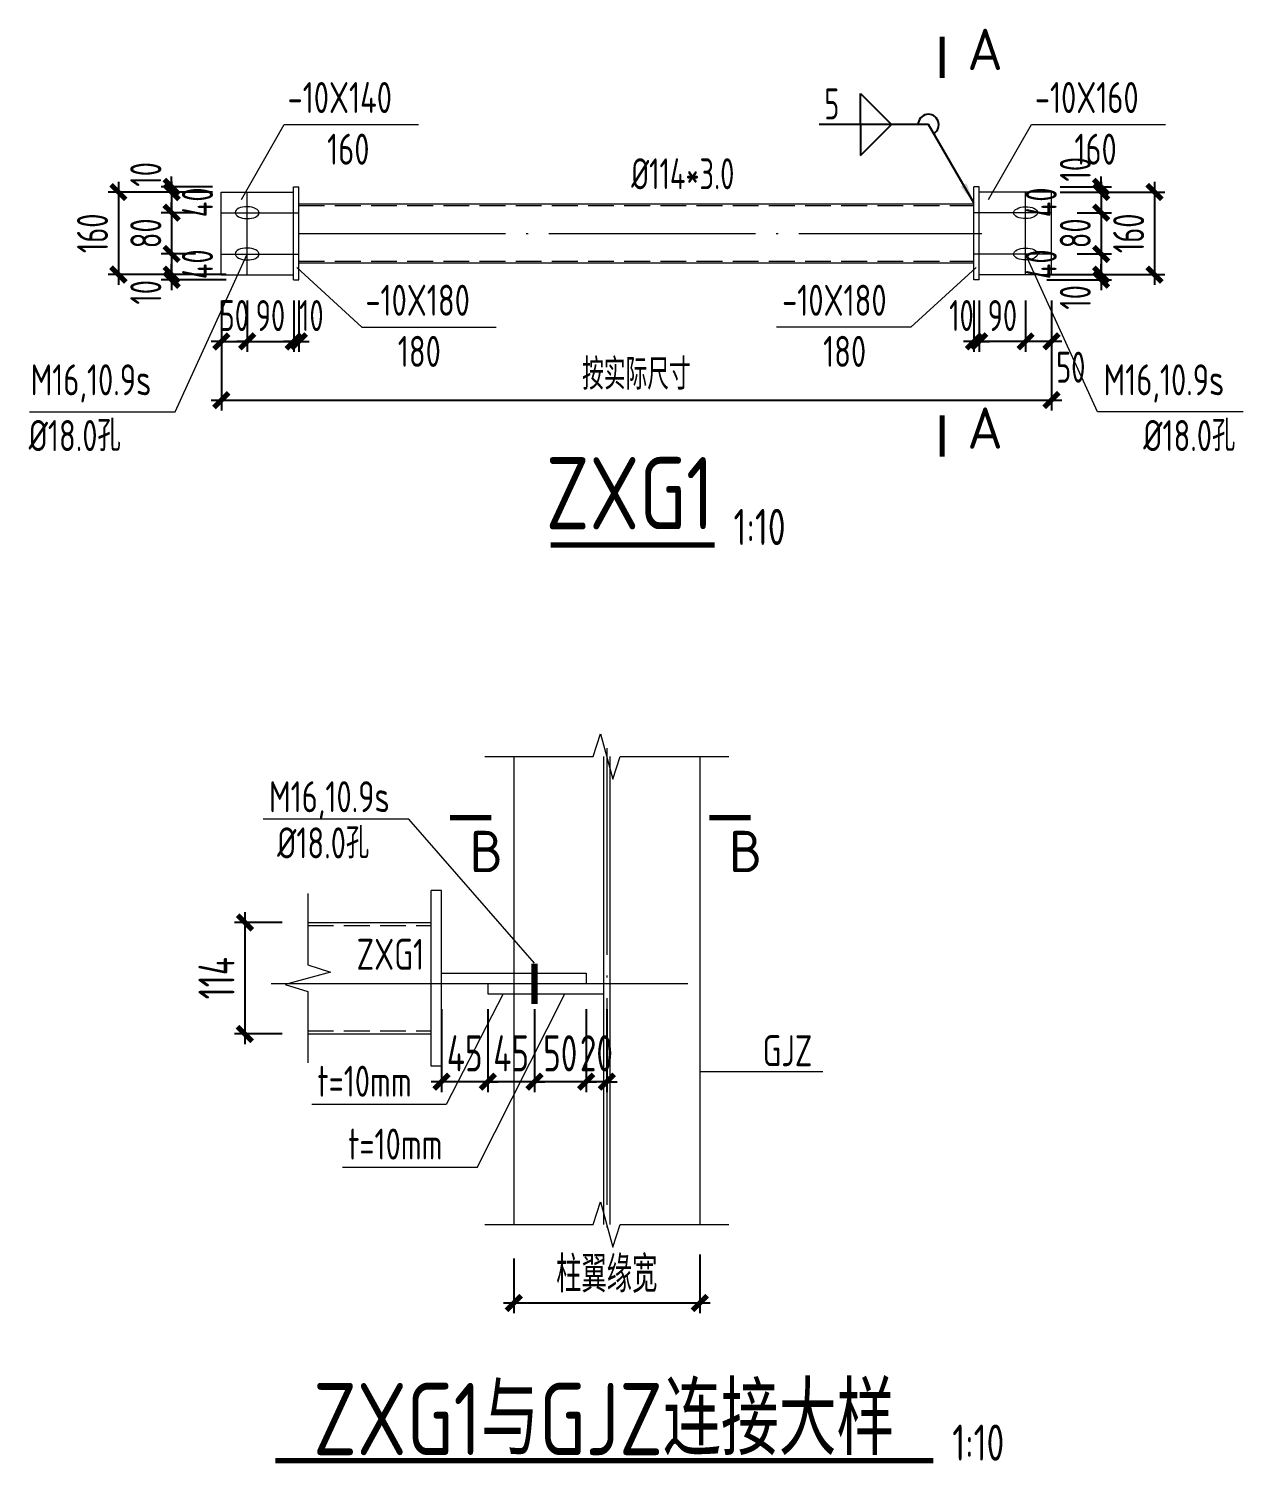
# Model space of a CAD drawing. Extents: x -3102990 to -851544, y -5293060 to -2540151.
# Drawn here: x -1745934 to -1734178, y -2651685 to -2637797 of the extents above; entities that cross this region are included whole.
import ezdxf
from ezdxf.enums import TextEntityAlignment as Align

# ---------------------------------------------------------------- set-up
doc = ezdxf.new("R2010")
doc.units = 0
doc.header["$LTSCALE"] = 1000
doc.header["$PDMODE"] = 1
doc.linetypes.add('DASH', pattern=[0.35, 0.25, -0.1])
doc.linetypes.add('DOTE', pattern=[2.42, 2, -0.2, 0.02, -0.2])
doc.layers.get('0').update_dxf_attribs({"linetype": 'CONTINUOUS'})
doc.layers.get('Defpoints').update_dxf_attribs({"linetype": 'CONTINUOUS'})
for name, color, linetype in [('AXIS', 253, 'DOTE'), ('BEAM_CON', 4, 'CONTINUOUS'), ('DIM', 3, 'CONTINUOUS'), ('NUM', 7, 'CONTINUOUS'), ('REIN', 1, 'CONTINUOUS'), ('TEXT', 7, 'CONTINUOUS'), ('THICK', 6, 'CONTINUOUS'), ('THIN', 7, 'CONTINUOUS'), ('WELD', 7, 'CONTINUOUS')]:
    doc.layers.add(name, color=color, linetype=linetype)
doc.styles.add('TSSD_Dimension', font='tssdeng.shx', dxfattribs={"width": 0.7, "bigfont": 'Hztxt.shx'})
doc.styles.add('TSSD_Label', font='tssdeng.shx', dxfattribs={"width": 0.75, "bigfont": 'hztxt.shx'})
doc.styles.add('TSSD_Rein', font='Tssdeng.shx', dxfattribs={"width": 0.75, "bigfont": 'hztxt.shx'})
doc.dimstyles.new('TSSD_10_100', dxfattribs={"dimtxt": 350, "dimasz": 100, "dimexe": 100, "dimexo": 250, "dimgap": 100, "dimtad": 1, "dimdec": 0, "dimlfac": 0.1, "dimzin": 0, "dimdsep": 46, "dimtxsty": 'TSSD_Dimension', "dimblk": 'ARCHTICK', "dimcen": 0, "dimdle": 100, "dimclrt": 7, "dimadec": 0, "dimazin": 0, "dimtfac": 1, "dimtdec": 0, "dimtix": 1, "dimtmove": 2, "dimatfit": 3, "dimldrblk": 'ARCHTICK', "dimfxl": 1, "dimtolj": 1, "dimtzin": 0, "dimarcsym": 0})
doc.dimstyles.new('TSSD_20_100', dxfattribs={"dimtxt": 350, "dimasz": 100, "dimexe": 100, "dimexo": 250, "dimgap": 100, "dimtad": 1, "dimdec": 0, "dimlfac": 0.2, "dimzin": 0, "dimdsep": 46, "dimtxsty": 'TSSD_Dimension', "dimblk": 'ARCHTICK', "dimcen": 0, "dimdle": 100, "dimclrt": 7, "dimadec": 0, "dimazin": 0, "dimtfac": 1, "dimtdec": 0, "dimtix": 1, "dimtmove": 2, "dimatfit": 3, "dimfxl": 1, "dimtolj": 1, "dimtzin": 0, "dimarcsym": 0})
doc.dimstyles.new('TSSD_LEADER_STYLE_200.0', dxfattribs={"dimtxt": 700, "dimasz": 200, "dimexe": 200, "dimexo": 500, "dimgap": 0.09, "dimtad": 0, "dimtih": 1, "dimtoh": 1, "dimdec": 4, "dimzin": 0, "dimdsep": 46, "dimtxsty": 'Standard', "dimcen": 0.09, "dimdle": 200, "dimclrt": 7, "dimadec": 0, "dimazin": 0, "dimtfac": 1, "dimtdec": 4, "dimtofl": 0, "dimtmove": 0, "dimatfit": 3, "dimfxl": 1, "dimtolj": 1, "dimtzin": 0, "dimarcsym": 0})

# ---------------------------------------------------------------- blocks, each defined once
blk = doc.blocks.new('_ArchTick')
at = {"color": 0, "const_width": 0.5}
blk.add_lwpolyline([(-0.71, -0.71), (0.71, 0.71)], dxfattribs=at)
blk = doc.blocks.new('*D2504')
at = {"layer": 'Defpoints', "color": 0}
for p in [(-1744069, -2639378), (-1744550, -2639578), (-1744069, -2639578)]:
    blk.add_point(p, dxfattribs=at)
at = {"layer": 'DIM', "color": 0, "lineweight": -2}
for p, q in [((-1744550, -2639278), (-1744550, -2639678)), ((-1744319, -2639378), (-1744650, -2639378)), ((-1744319, -2639578), (-1744650, -2639578))]:
    blk.add_line(p, q, dxfattribs=at)
at = {"layer": 'DIM', "color": 0, "lineweight": -2, "xscale": 100, "yscale": 100, "zscale": 100}
for p, rotation in [((-1744550, -2639378), 90), ((-1744550, -2639578), 270)]:
    blk.add_blockref('_ArchTick', p, dxfattribs=dict(at, rotation=rotation))
at = {"layer": 'DIM', "color": 7, "lineweight": 5, "insert": (-1744300, -2639478), "char_height": 300, "attachment_point": 5, "rotation": 90, "style": 'TSSD_Dimension'}
blk.add_mtext('\\A1;40', dxfattribs=at)
blk = doc.blocks.new('*D2505')
at = {"layer": 'Defpoints', "color": 0}
for p in [(-1744069, -2639578), (-1744550, -2639978), (-1744069, -2639978)]:
    blk.add_point(p, dxfattribs=at)
at = {"layer": 'DIM', "color": 0, "lineweight": -2}
for p, q in [((-1744550, -2639578), (-1744550, -2639478)), ((-1744319, -2639578), (-1744650, -2639578)), ((-1744550, -2639578), (-1744550, -2639978)), ((-1744319, -2639978), (-1744650, -2639978)), ((-1744550, -2639978), (-1744550, -2640078))]:
    blk.add_line(p, q, dxfattribs=at)
at = {"layer": 'DIM', "color": 0, "lineweight": -2, "xscale": 100, "yscale": 100, "zscale": 100}
for p, rotation in [((-1744550, -2639578), 270), ((-1744550, -2639978), 90)]:
    blk.add_blockref('_ArchTick', p, dxfattribs=dict(at, rotation=rotation))
at = {"layer": 'DIM', "color": 7, "lineweight": 5, "insert": (-1744800, -2639778), "char_height": 300, "attachment_point": 5, "rotation": 90, "style": 'TSSD_Dimension'}
blk.add_mtext('\\A1;80', dxfattribs=at)
blk = doc.blocks.new('*D2506')
at = {"layer": 'Defpoints', "color": 0}
for p in [(-1744069, -2639978), (-1744550, -2640178), (-1744069, -2640178)]:
    blk.add_point(p, dxfattribs=at)
at = {"layer": 'DIM', "color": 0, "lineweight": -2}
for p, q in [((-1744319, -2639978), (-1744650, -2639978)), ((-1744550, -2639878), (-1744550, -2640278)), ((-1744319, -2640178), (-1744650, -2640178))]:
    blk.add_line(p, q, dxfattribs=at)
at = {"layer": 'DIM', "color": 0, "lineweight": -2, "xscale": 100, "yscale": 100, "zscale": 100}
for p, rotation in [((-1744550, -2639978), 90), ((-1744550, -2640178), 270)]:
    blk.add_blockref('_ArchTick', p, dxfattribs=dict(at, rotation=rotation))
at = {"layer": 'DIM', "color": 7, "lineweight": 5, "insert": (-1744300, -2640078), "char_height": 300, "attachment_point": 5, "rotation": 90, "style": 'TSSD_Dimension'}
blk.add_mtext('\\A1;40', dxfattribs=at)
blk = doc.blocks.new('*D2507')
at = {"layer": 'Defpoints', "color": 0}
for p in [(-1744069, -2639378), (-1745066, -2640178), (-1744069, -2640178)]:
    blk.add_point(p, dxfattribs=at)
at = {"layer": 'DIM', "color": 0, "lineweight": -2}
for p, q in [((-1745066, -2639278), (-1745066, -2640278)), ((-1744319, -2639378), (-1745166, -2639378)), ((-1744319, -2640178), (-1745166, -2640178))]:
    blk.add_line(p, q, dxfattribs=at)
at = {"layer": 'DIM', "color": 0, "lineweight": -2, "xscale": 100, "yscale": 100, "zscale": 100}
for p, rotation in [((-1745066, -2639378), 90), ((-1745066, -2640178), 270)]:
    blk.add_blockref('_ArchTick', p, dxfattribs=dict(at, rotation=rotation))
at = {"layer": 'DIM', "color": 7, "lineweight": 5, "insert": (-1745316, -2639778), "char_height": 300, "attachment_point": 5, "rotation": 90, "style": 'TSSD_Dimension'}
blk.add_mtext('\\A1;160', dxfattribs=at)
blk = doc.blocks.new('*D2508')
at = {"layer": 'Defpoints', "color": 0}
for p in [(-1744069, -2640178), (-1743819, -2640178), (-1743819, -2640824)]:
    blk.add_point(p, dxfattribs=at)
at = {"layer": 'DIM', "color": 0, "lineweight": -2}
for p, q in [((-1744069, -2640428), (-1744069, -2640924)), ((-1743819, -2640428), (-1743819, -2640924)), ((-1744069, -2640824), (-1744169, -2640824)), ((-1744069, -2640824), (-1743819, -2640824)), ((-1743819, -2640824), (-1743719, -2640824))]:
    blk.add_line(p, q, dxfattribs=at)
at = {"layer": 'DIM', "color": 0, "lineweight": -2, "xscale": 100, "yscale": 100, "zscale": 100}
blk.add_blockref('_ArchTick', (-1744069, -2640824), dxfattribs=at)
at = {"layer": 'DIM', "color": 0, "lineweight": -2, "xscale": 100, "yscale": 100, "zscale": 100, "rotation": 180}
blk.add_blockref('_ArchTick', (-1743819, -2640824), dxfattribs=at)
at = {"layer": 'DIM', "color": 7, "lineweight": 5, "insert": (-1743944, -2640574), "char_height": 300, "attachment_point": 5, "style": 'TSSD_Dimension'}
blk.add_mtext('\\A1;50', dxfattribs=at)
blk = doc.blocks.new('*D2509')
at = {"layer": 'Defpoints', "color": 0}
for p in [(-1743819, -2640178), (-1743369, -2640178), (-1743369, -2640824)]:
    blk.add_point(p, dxfattribs=at)
at = {"layer": 'DIM', "color": 0, "lineweight": -2}
for p, q in [((-1743819, -2640428), (-1743819, -2640924)), ((-1743369, -2640428), (-1743369, -2640924)), ((-1743819, -2640824), (-1743919, -2640824)), ((-1743819, -2640824), (-1743369, -2640824)), ((-1743369, -2640824), (-1743269, -2640824))]:
    blk.add_line(p, q, dxfattribs=at)
at = {"layer": 'DIM', "color": 0, "lineweight": -2, "xscale": 100, "yscale": 100, "zscale": 100}
blk.add_blockref('_ArchTick', (-1743819, -2640824), dxfattribs=at)
at = {"layer": 'DIM', "color": 0, "lineweight": -2, "xscale": 100, "yscale": 100, "zscale": 100, "rotation": 180}
blk.add_blockref('_ArchTick', (-1743369, -2640824), dxfattribs=at)
at = {"layer": 'DIM', "color": 7, "lineweight": 5, "insert": (-1743594, -2640574), "char_height": 300, "attachment_point": 5, "style": 'TSSD_Dimension'}
blk.add_mtext('\\A1;90', dxfattribs=at)
blk = doc.blocks.new('*D2510')
at = {"layer": 'Defpoints', "color": 0}
for p in [(-1743369, -2640178), (-1743319, -2640178), (-1743319, -2640824)]:
    blk.add_point(p, dxfattribs=at)
at = {"layer": 'DIM', "color": 0, "lineweight": -2}
for p, q in [((-1743369, -2640428), (-1743369, -2640924)), ((-1743319, -2640428), (-1743319, -2640924)), ((-1743369, -2640824), (-1743469, -2640824)), ((-1743369, -2640824), (-1743319, -2640824)), ((-1743319, -2640824), (-1743219, -2640824))]:
    blk.add_line(p, q, dxfattribs=at)
at = {"layer": 'DIM', "color": 0, "lineweight": -2, "xscale": 100, "yscale": 100, "zscale": 100}
blk.add_blockref('_ArchTick', (-1743369, -2640824), dxfattribs=at)
at = {"layer": 'DIM', "color": 0, "lineweight": -2, "xscale": 100, "yscale": 100, "zscale": 100, "rotation": 180}
blk.add_blockref('_ArchTick', (-1743319, -2640824), dxfattribs=at)
at = {"layer": 'DIM', "color": 7, "lineweight": 5, "insert": (-1743198, -2640574), "char_height": 300, "attachment_point": 5, "style": 'TSSD_Dimension'}
blk.add_mtext('\\A1;10', dxfattribs=at)
blk = doc.blocks.new('*D2511')
at = {"layer": 'Defpoints', "color": 0}
for p in [(-1736285, -2640178), (-1736035, -2640178), (-1736285, -2640824)]:
    blk.add_point(p, dxfattribs=at)
at = {"layer": 'DIM', "color": 0, "lineweight": -2}
for p, q in [((-1736285, -2640428), (-1736285, -2640924)), ((-1736035, -2640428), (-1736035, -2640924)), ((-1735935, -2640824), (-1736385, -2640824))]:
    blk.add_line(p, q, dxfattribs=at)
at = {"layer": 'DIM', "color": 0, "lineweight": -2, "xscale": 100, "yscale": 100, "zscale": 100, "rotation": 180}
blk.add_blockref('_ArchTick', (-1736285, -2640824), dxfattribs=at)
at = {"layer": 'DIM', "color": 0, "lineweight": -2, "xscale": 100, "yscale": 100, "zscale": 100}
blk.add_blockref('_ArchTick', (-1736035, -2640824), dxfattribs=at)
at = {"layer": 'DIM', "color": 7, "lineweight": 5, "insert": (-1735848, -2641074), "char_height": 300, "attachment_point": 5, "style": 'TSSD_Dimension'}
blk.add_mtext('\\A1;50', dxfattribs=at)
blk = doc.blocks.new('*D2512')
at = {"layer": 'Defpoints', "color": 0}
for p in [(-1736735, -2640178), (-1736285, -2640178), (-1736735, -2640824)]:
    blk.add_point(p, dxfattribs=at)
at = {"layer": 'DIM', "color": 0, "lineweight": -2}
for p, q in [((-1736735, -2640428), (-1736735, -2640924)), ((-1736285, -2640428), (-1736285, -2640924)), ((-1736185, -2640824), (-1736835, -2640824))]:
    blk.add_line(p, q, dxfattribs=at)
at = {"layer": 'DIM', "color": 0, "lineweight": -2, "xscale": 100, "yscale": 100, "zscale": 100, "rotation": 180}
blk.add_blockref('_ArchTick', (-1736735, -2640824), dxfattribs=at)
at = {"layer": 'DIM', "color": 0, "lineweight": -2, "xscale": 100, "yscale": 100, "zscale": 100}
blk.add_blockref('_ArchTick', (-1736285, -2640824), dxfattribs=at)
at = {"layer": 'DIM', "color": 7, "lineweight": 5, "insert": (-1736510, -2640574), "char_height": 300, "attachment_point": 5, "style": 'TSSD_Dimension'}
blk.add_mtext('\\A1;90', dxfattribs=at)
blk = doc.blocks.new('*D2513')
at = {"layer": 'Defpoints', "color": 0}
for p in [(-1736785, -2640178), (-1736735, -2640178), (-1736785, -2640824)]:
    blk.add_point(p, dxfattribs=at)
at = {"layer": 'DIM', "color": 0, "lineweight": -2}
for p, q in [((-1736785, -2640428), (-1736785, -2640924)), ((-1736735, -2640428), (-1736735, -2640924)), ((-1736785, -2640824), (-1736885, -2640824)), ((-1736735, -2640824), (-1736785, -2640824)), ((-1736735, -2640824), (-1736635, -2640824))]:
    blk.add_line(p, q, dxfattribs=at)
at = {"layer": 'DIM', "color": 0, "lineweight": -2, "xscale": 100, "yscale": 100, "zscale": 100}
blk.add_blockref('_ArchTick', (-1736785, -2640824), dxfattribs=at)
at = {"layer": 'DIM', "color": 0, "lineweight": -2, "xscale": 100, "yscale": 100, "zscale": 100, "rotation": 180}
blk.add_blockref('_ArchTick', (-1736735, -2640824), dxfattribs=at)
at = {"layer": 'DIM', "color": 7, "lineweight": 5, "insert": (-1736906, -2640574), "char_height": 300, "attachment_point": 5, "style": 'TSSD_Dimension'}
blk.add_mtext('\\A1;10', dxfattribs=at)
blk = doc.blocks.new('*D2514')
at = {"layer": 'Defpoints', "color": 0}
for p in [(-1744069, -2640178), (-1736035, -2640178), (-1736035, -2641392)]:
    blk.add_point(p, dxfattribs=at)
at = {"layer": 'DIM', "color": 0, "lineweight": -2}
for p, q in [((-1744069, -2640428), (-1744069, -2641492)), ((-1736035, -2640428), (-1736035, -2641492)), ((-1744169, -2641392), (-1735935, -2641392))]:
    blk.add_line(p, q, dxfattribs=at)
at = {"layer": 'DIM', "color": 0, "lineweight": -2, "xscale": 100, "yscale": 100, "zscale": 100, "rotation": 180}
blk.add_blockref('_ArchTick', (-1744069, -2641392), dxfattribs=at)
at = {"layer": 'DIM', "color": 0, "lineweight": -2, "xscale": 100, "yscale": 100, "zscale": 100}
blk.add_blockref('_ArchTick', (-1736035, -2641392), dxfattribs=at)
at = {"layer": 'DIM', "color": 7, "lineweight": 5, "insert": (-1740052, -2641142), "char_height": 300, "attachment_point": 5, "style": 'TSSD_Dimension'}
blk.add_mtext('\\A1;按实际尺寸', dxfattribs=at)
blk = doc.blocks.new('*D2515')
at = {"layer": 'Defpoints', "color": 0}
for p in [(-1744550, -2639378), (-1743905, -2639328), (-1743905, -2639378)]:
    blk.add_point(p, dxfattribs=at)
at = {"layer": 'DIM', "color": 0, "lineweight": -2}
for p, q in [((-1744550, -2639328), (-1744550, -2639228)), ((-1744155, -2639328), (-1744650, -2639328)), ((-1744155, -2639378), (-1744650, -2639378)), ((-1744550, -2639328), (-1744550, -2639378)), ((-1744550, -2639378), (-1744550, -2639478))]:
    blk.add_line(p, q, dxfattribs=at)
at = {"layer": 'DIM', "color": 0, "lineweight": -2, "xscale": 100, "yscale": 100, "zscale": 100}
for p, rotation in [((-1744550, -2639328), 270), ((-1744550, -2639378), 90)]:
    blk.add_blockref('_ArchTick', p, dxfattribs=dict(at, rotation=rotation))
at = {"layer": 'DIM', "color": 7, "lineweight": 5, "insert": (-1744800, -2639207), "char_height": 300, "attachment_point": 5, "rotation": 90, "style": 'TSSD_Dimension'}
blk.add_mtext('\\A1;10', dxfattribs=at)
blk = doc.blocks.new('*D2516')
at = {"layer": 'Defpoints', "color": 0}
for p in [(-1744550, -2640178), (-1743774, -2640178), (-1743774, -2640228)]:
    blk.add_point(p, dxfattribs=at)
at = {"layer": 'DIM', "color": 0, "lineweight": -2}
for p, q in [((-1744550, -2640178), (-1744550, -2640078)), ((-1744024, -2640178), (-1744650, -2640178)), ((-1744024, -2640228), (-1744650, -2640228)), ((-1744550, -2640228), (-1744550, -2640178)), ((-1744550, -2640228), (-1744550, -2640328))]:
    blk.add_line(p, q, dxfattribs=at)
at = {"layer": 'DIM', "color": 0, "lineweight": -2, "xscale": 100, "yscale": 100, "zscale": 100}
for p, rotation in [((-1744550, -2640178), 270), ((-1744550, -2640228), 90)]:
    blk.add_blockref('_ArchTick', p, dxfattribs=dict(at, rotation=rotation))
at = {"layer": 'DIM', "color": 7, "lineweight": 5, "insert": (-1744800, -2640349), "char_height": 300, "attachment_point": 5, "rotation": 90, "style": 'TSSD_Dimension'}
blk.add_mtext('\\A1;10', dxfattribs=at)
blk = doc.blocks.new('*D2517')
at = {"layer": 'Defpoints', "color": 0}
for p in [(-1736035, -2639378), (-1736035, -2639578), (-1735554, -2639578)]:
    blk.add_point(p, dxfattribs=at)
at = {"layer": 'DIM', "color": 0, "lineweight": -2}
for p, q in [((-1735554, -2639278), (-1735554, -2639678)), ((-1735785, -2639378), (-1735454, -2639378)), ((-1735785, -2639578), (-1735454, -2639578))]:
    blk.add_line(p, q, dxfattribs=at)
at = {"layer": 'DIM', "color": 0, "lineweight": -2, "xscale": 100, "yscale": 100, "zscale": 100}
for p, rotation in [((-1735554, -2639378), 90), ((-1735554, -2639578), 270)]:
    blk.add_blockref('_ArchTick', p, dxfattribs=dict(at, rotation=rotation))
at = {"layer": 'DIM', "color": 7, "lineweight": 5, "insert": (-1736134, -2639478), "char_height": 300, "attachment_point": 5, "rotation": 90, "style": 'TSSD_Dimension'}
blk.add_mtext('\\A1;40', dxfattribs=at)
blk = doc.blocks.new('*D2518')
at = {"layer": 'Defpoints', "color": 0}
for p in [(-1736035, -2639578), (-1736035, -2639978), (-1735554, -2639978)]:
    blk.add_point(p, dxfattribs=at)
at = {"layer": 'DIM', "color": 0, "lineweight": -2}
for p, q in [((-1735554, -2639478), (-1735554, -2640078)), ((-1735785, -2639578), (-1735454, -2639578)), ((-1735785, -2639978), (-1735454, -2639978))]:
    blk.add_line(p, q, dxfattribs=at)
at = {"layer": 'DIM', "color": 0, "lineweight": -2, "xscale": 100, "yscale": 100, "zscale": 100}
for p, rotation in [((-1735554, -2639578), 90), ((-1735554, -2639978), 270)]:
    blk.add_blockref('_ArchTick', p, dxfattribs=dict(at, rotation=rotation))
at = {"layer": 'DIM', "color": 7, "lineweight": 5, "insert": (-1735804, -2639778), "char_height": 300, "attachment_point": 5, "rotation": 90, "style": 'TSSD_Dimension'}
blk.add_mtext('\\A1;80', dxfattribs=at)
blk = doc.blocks.new('*D2519')
at = {"layer": 'Defpoints', "color": 0}
for p in [(-1736035, -2639978), (-1736035, -2640178), (-1735554, -2640178)]:
    blk.add_point(p, dxfattribs=at)
at = {"layer": 'DIM', "color": 0, "lineweight": -2}
for p, q in [((-1735785, -2639978), (-1735454, -2639978)), ((-1735554, -2639878), (-1735554, -2640278)), ((-1735785, -2640178), (-1735454, -2640178))]:
    blk.add_line(p, q, dxfattribs=at)
at = {"layer": 'DIM', "color": 0, "lineweight": -2, "xscale": 100, "yscale": 100, "zscale": 100}
for p, rotation in [((-1735554, -2639978), 90), ((-1735554, -2640178), 270)]:
    blk.add_blockref('_ArchTick', p, dxfattribs=dict(at, rotation=rotation))
at = {"layer": 'DIM', "color": 7, "lineweight": 5, "insert": (-1736134, -2640078), "char_height": 300, "attachment_point": 5, "rotation": 90, "style": 'TSSD_Dimension'}
blk.add_mtext('\\A1;40', dxfattribs=at)
blk = doc.blocks.new('*D2520')
at = {"layer": 'Defpoints', "color": 0}
for p in [(-1736035, -2639378), (-1736035, -2640178), (-1735038, -2640178)]:
    blk.add_point(p, dxfattribs=at)
at = {"layer": 'DIM', "color": 0, "lineweight": -2}
for p, q in [((-1735038, -2639278), (-1735038, -2640278)), ((-1735785, -2639378), (-1734938, -2639378)), ((-1735785, -2640178), (-1734938, -2640178))]:
    blk.add_line(p, q, dxfattribs=at)
at = {"layer": 'DIM', "color": 0, "lineweight": -2, "xscale": 100, "yscale": 100, "zscale": 100}
for p, rotation in [((-1735038, -2639378), 90), ((-1735038, -2640178), 270)]:
    blk.add_blockref('_ArchTick', p, dxfattribs=dict(at, rotation=rotation))
at = {"layer": 'DIM', "color": 7, "lineweight": 5, "insert": (-1735288, -2639778), "char_height": 300, "attachment_point": 5, "rotation": 90, "style": 'TSSD_Dimension'}
blk.add_mtext('\\A1;160', dxfattribs=at)
blk = doc.blocks.new('*D2521')
at = {"layer": 'Defpoints', "color": 0}
for p in [(-1736200, -2639328), (-1736200, -2639378), (-1735554, -2639378)]:
    blk.add_point(p, dxfattribs=at)
at = {"layer": 'DIM', "color": 0, "lineweight": -2}
for p, q in [((-1735554, -2639328), (-1735554, -2639228)), ((-1735950, -2639328), (-1735454, -2639328)), ((-1735950, -2639378), (-1735454, -2639378)), ((-1735554, -2639328), (-1735554, -2639378)), ((-1735554, -2639378), (-1735554, -2639478))]:
    blk.add_line(p, q, dxfattribs=at)
at = {"layer": 'DIM', "color": 0, "lineweight": -2, "xscale": 100, "yscale": 100, "zscale": 100}
for p, rotation in [((-1735554, -2639328), 270), ((-1735554, -2639378), 90)]:
    blk.add_blockref('_ArchTick', p, dxfattribs=dict(at, rotation=rotation))
at = {"layer": 'DIM', "color": 7, "lineweight": 5, "insert": (-1735804, -2639158), "char_height": 300, "attachment_point": 5, "rotation": 90, "style": 'TSSD_Dimension'}
blk.add_mtext('\\A1;10', dxfattribs=at)
blk = doc.blocks.new('*D2522')
at = {"layer": 'Defpoints', "color": 0}
for p in [(-1736331, -2640178), (-1736331, -2640228), (-1735554, -2640178)]:
    blk.add_point(p, dxfattribs=at)
at = {"layer": 'DIM', "color": 0, "lineweight": -2}
for p, q in [((-1735554, -2640178), (-1735554, -2640078)), ((-1736081, -2640178), (-1735454, -2640178)), ((-1736081, -2640228), (-1735454, -2640228)), ((-1735554, -2640228), (-1735554, -2640178)), ((-1735554, -2640228), (-1735554, -2640328))]:
    blk.add_line(p, q, dxfattribs=at)
at = {"layer": 'DIM', "color": 0, "lineweight": -2, "xscale": 100, "yscale": 100, "zscale": 100}
for p, rotation in [((-1735554, -2640178), 270), ((-1735554, -2640228), 90)]:
    blk.add_blockref('_ArchTick', p, dxfattribs=dict(at, rotation=rotation))
at = {"layer": 'DIM', "color": 7, "lineweight": 5, "insert": (-1735804, -2640398), "char_height": 300, "attachment_point": 5, "rotation": 90, "style": 'TSSD_Dimension'}
blk.add_mtext('\\A1;10', dxfattribs=at)
blk = doc.blocks.new('_WELD004')
at = {"color": 0, "linetype": 'ByBlock'}
for p, q in [((0, 1), (1, 0)), ((0, 0), (0, 1))]:
    blk.add_line(p, q, dxfattribs=at)
blk = doc.blocks.new('*D2527')
at = {"layer": 'Defpoints', "color": 0}
for p in [(-1740539, -2647039), (-1740339, -2647039), (-1740539, -2647991)]:
    blk.add_point(p, dxfattribs=at)
at = {"layer": 'DIM', "color": 0, "lineweight": -2}
for p, q in [((-1740539, -2647289), (-1740539, -2648091)), ((-1740339, -2647289), (-1740339, -2648091)), ((-1740539, -2647991), (-1740639, -2647991)), ((-1740339, -2647991), (-1740539, -2647991)), ((-1740339, -2647991), (-1740239, -2647991))]:
    blk.add_line(p, q, dxfattribs=at)
at = {"layer": 'DIM', "color": 0, "lineweight": -2, "xscale": 100, "yscale": 100, "zscale": 100}
blk.add_blockref('_ArchTick', (-1740539, -2647991), dxfattribs=at)
at = {"layer": 'DIM', "color": 0, "lineweight": -2, "xscale": 100, "yscale": 100, "zscale": 100, "rotation": 180}
blk.add_blockref('_ArchTick', (-1740339, -2647991), dxfattribs=at)
at = {"layer": 'DIM', "color": 7, "lineweight": 5, "insert": (-1740439, -2647716), "char_height": 350, "attachment_point": 5, "style": 'TSSD_Dimension'}
blk.add_mtext('\\A1;20', dxfattribs=at)
blk = doc.blocks.new('*D2528')
at = {"layer": 'Defpoints', "color": 0}
for p in [(-1741039, -2647039), (-1740539, -2647039), (-1741039, -2647991)]:
    blk.add_point(p, dxfattribs=at)
at = {"layer": 'DIM', "color": 0, "lineweight": -2}
for p, q in [((-1741039, -2647289), (-1741039, -2648091)), ((-1740539, -2647289), (-1740539, -2648091)), ((-1741039, -2647991), (-1741139, -2647991)), ((-1740539, -2647991), (-1741039, -2647991)), ((-1740539, -2647991), (-1740439, -2647991))]:
    blk.add_line(p, q, dxfattribs=at)
at = {"layer": 'DIM', "color": 0, "lineweight": -2, "xscale": 100, "yscale": 100, "zscale": 100}
blk.add_blockref('_ArchTick', (-1741039, -2647991), dxfattribs=at)
at = {"layer": 'DIM', "color": 0, "lineweight": -2, "xscale": 100, "yscale": 100, "zscale": 100, "rotation": 180}
blk.add_blockref('_ArchTick', (-1740539, -2647991), dxfattribs=at)
at = {"layer": 'DIM', "color": 7, "lineweight": 5, "insert": (-1740789, -2647716), "char_height": 350, "attachment_point": 5, "style": 'TSSD_Dimension'}
blk.add_mtext('\\A1;50', dxfattribs=at)
blk = doc.blocks.new('*D2529')
at = {"layer": 'Defpoints', "color": 0}
for p in [(-1741489, -2647039), (-1741039, -2647039), (-1741489, -2647991)]:
    blk.add_point(p, dxfattribs=at)
at = {"layer": 'DIM', "color": 0, "lineweight": -2}
for p, q in [((-1741489, -2647289), (-1741489, -2648091)), ((-1741039, -2647289), (-1741039, -2648091)), ((-1741489, -2647991), (-1741589, -2647991)), ((-1741039, -2647991), (-1741489, -2647991)), ((-1741039, -2647991), (-1740939, -2647991))]:
    blk.add_line(p, q, dxfattribs=at)
at = {"layer": 'DIM', "color": 0, "lineweight": -2, "xscale": 100, "yscale": 100, "zscale": 100}
blk.add_blockref('_ArchTick', (-1741489, -2647991), dxfattribs=at)
at = {"layer": 'DIM', "color": 0, "lineweight": -2, "xscale": 100, "yscale": 100, "zscale": 100, "rotation": 180}
blk.add_blockref('_ArchTick', (-1741039, -2647991), dxfattribs=at)
at = {"layer": 'DIM', "color": 7, "lineweight": 5, "insert": (-1741264, -2647716), "char_height": 350, "attachment_point": 5, "style": 'TSSD_Dimension'}
blk.add_mtext('\\A1;45', dxfattribs=at)
blk = doc.blocks.new('*D2530')
at = {"layer": 'Defpoints', "color": 0}
for p in [(-1741939, -2647039), (-1741489, -2647039), (-1741939, -2647991)]:
    blk.add_point(p, dxfattribs=at)
at = {"layer": 'DIM', "color": 0, "lineweight": -2}
for p, q in [((-1741939, -2647289), (-1741939, -2648091)), ((-1741489, -2647289), (-1741489, -2648091)), ((-1741939, -2647991), (-1742039, -2647991)), ((-1741489, -2647991), (-1741939, -2647991)), ((-1741489, -2647991), (-1741389, -2647991))]:
    blk.add_line(p, q, dxfattribs=at)
at = {"layer": 'DIM', "color": 0, "lineweight": -2, "xscale": 100, "yscale": 100, "zscale": 100}
blk.add_blockref('_ArchTick', (-1741939, -2647991), dxfattribs=at)
at = {"layer": 'DIM', "color": 0, "lineweight": -2, "xscale": 100, "yscale": 100, "zscale": 100, "rotation": 180}
blk.add_blockref('_ArchTick', (-1741489, -2647991), dxfattribs=at)
at = {"layer": 'DIM', "color": 7, "lineweight": 5, "insert": (-1741714, -2647716), "char_height": 350, "attachment_point": 5, "style": 'TSSD_Dimension'}
blk.add_mtext('\\A1;45', dxfattribs=at)
blk = doc.blocks.new('*D2531')
at = {"layer": 'Defpoints', "color": 0}
for p in [(-1743232, -2646449), (-1743841, -2647529), (-1743232, -2647529)]:
    blk.add_point(p, dxfattribs=at)
at = {"layer": 'DIM', "color": 0, "lineweight": -2}
for p, q in [((-1743841, -2646349), (-1743841, -2647629)), ((-1743482, -2646449), (-1743941, -2646449)), ((-1743482, -2647529), (-1743941, -2647529))]:
    blk.add_line(p, q, dxfattribs=at)
at = {"layer": 'DIM', "color": 0, "lineweight": -2, "xscale": 100, "yscale": 100, "zscale": 100}
for p, rotation in [((-1743841, -2646449), 90), ((-1743841, -2647529), 270)]:
    blk.add_blockref('_ArchTick', p, dxfattribs=dict(at, rotation=rotation))
at = {"layer": 'DIM', "color": 7, "lineweight": 5, "insert": (-1744116, -2646989), "char_height": 350, "attachment_point": 5, "rotation": 90, "style": 'TSSD_Dimension'}
blk.add_mtext('\\A1;114', dxfattribs=at)
blk = doc.blocks.new('*D2532')
at = {"layer": 'Defpoints', "color": 0}
for p in [(-1739439, -2649413), (-1741239, -2649453), (-1739439, -2650133)]:
    blk.add_point(p, dxfattribs=at)
at = {"layer": 'DIM', "color": 0, "lineweight": -2}
for p, q in [((-1741239, -2649703), (-1741239, -2650233)), ((-1739439, -2649663), (-1739439, -2650233)), ((-1741339, -2650133), (-1739339, -2650133))]:
    blk.add_line(p, q, dxfattribs=at)
at = {"layer": 'DIM', "color": 0, "lineweight": -2, "xscale": 100, "yscale": 100, "zscale": 100, "rotation": 180}
blk.add_blockref('_ArchTick', (-1741239, -2650133), dxfattribs=at)
at = {"layer": 'DIM', "color": 0, "lineweight": -2, "xscale": 100, "yscale": 100, "zscale": 100}
blk.add_blockref('_ArchTick', (-1739439, -2650133), dxfattribs=at)
at = {"layer": 'DIM', "color": 7, "lineweight": 5, "insert": (-1740339, -2649858), "char_height": 350, "attachment_point": 5, "style": 'TSSD_Dimension'}
blk.add_mtext('\\A1;柱翼缘宽', dxfattribs=at)

msp = doc.modelspace()

# ---------------------------------------------------------------- linework, layer by layer
at = {"layer": 'AXIS', "lineweight": 5}
for p, q in [((-1743819.42, -2640178.16), (-1743819.42, -2639378.16)), ((-1736285.08, -2640178.16), (-1736285.08, -2639378.16)), ((-1744069.42, -2639578.16), (-1743319.42, -2639578.16)), ((-1736035.08, -2639578.16), (-1736785.08, -2639578.16)), ((-1743319.42, -2639778.16), (-1736709.75, -2639778.16)), ((-1744069.42, -2639978.16), (-1743319.42, -2639978.16)), ((-1736035.08, -2639978.16), (-1736785.08, -2639978.16)), ((-1740338.91, -2644763.16), (-1740338.91, -2649453.21)), ((-1743586.67, -2647038.99), (-1739554.93, -2647038.99))]:
    msp.add_line(p, q, dxfattribs=at)
at = {"layer": 'BEAM_CON', "lineweight": 5}
for p, q in [((-1744069.42, -2640178.16), (-1744069.42, -2639378.16)), ((-1744069.42, -2639378.16), (-1743369.42, -2639378.16)), ((-1743369.42, -2640228.16), (-1743369.42, -2639328.16)), ((-1743369.42, -2639328.16), (-1743319.42, -2639328.16)), ((-1743319.42, -2640228.16), (-1743319.42, -2639328.16)), ((-1736785.08, -2640228.16), (-1736785.08, -2639328.16)), ((-1736735.08, -2639328.16), (-1736785.08, -2639328.16)), ((-1736735.08, -2640228.16), (-1736735.08, -2639328.16)), ((-1736035.08, -2639378.16), (-1736735.08, -2639378.16)), ((-1736035.08, -2640178.16), (-1736035.08, -2639378.16)), ((-1743319.42, -2639493.16), (-1736785.08, -2639493.16)), ((-1743319.42, -2640063.16), (-1736785.08, -2640063.16)), ((-1744069.42, -2640178.16), (-1743369.42, -2640178.16)), ((-1743369.42, -2640228.16), (-1743319.42, -2640228.16)), ((-1736735.08, -2640228.16), (-1736785.08, -2640228.16)), ((-1736035.08, -2640178.16), (-1736735.08, -2640178.16)), ((-1741238.91, -2644843.16), (-1741238.91, -2649373.21)), ((-1740368.91, -2644843.16), (-1740368.91, -2649373.21)), ((-1740308.91, -2644843.16), (-1740308.91, -2649373.21)), ((-1739438.91, -2644843.16), (-1739438.91, -2649373.21)), ((-1742038.91, -2647838.99), (-1742038.91, -2646138.99)), ((-1741938.91, -2646138.99), (-1742038.91, -2646138.99)), ((-1741938.91, -2647838.99), (-1741938.91, -2646138.99)), ((-1743232.42, -2646448.99), (-1742038.91, -2646448.99)), ((-1741938.91, -2646938.99), (-1740538.91, -2646938.99)), ((-1741938.91, -2647038.99), (-1740368.91, -2647038.99)), ((-1741488.91, -2647038.99), (-1741488.91, -2647138.99)), ((-1740538.91, -2646938.99), (-1740538.91, -2647038.99)), ((-1741488.91, -2647138.99), (-1740368.91, -2647138.99)), ((-1743232.42, -2647528.99), (-1742038.91, -2647528.99)), ((-1741938.91, -2647838.99), (-1742038.91, -2647838.99))]:
    msp.add_line(p, q, dxfattribs=at)
at = {"layer": 'BEAM_CON', "linetype": 'DASH', "lineweight": 5}
for p, q in [((-1743319.42, -2639508.16), (-1736785.08, -2639508.16)), ((-1743319.42, -2640048.16), (-1736785.08, -2640048.16)), ((-1743232.42, -2646478.99), (-1742038.91, -2646478.99)), ((-1743232.42, -2647498.99), (-1742038.91, -2647498.99))]:
    msp.add_line(p, q, dxfattribs=at)
at = {"layer": 'BEAM_CON', "lineweight": 5, "extrusion": (0, 0, -1)}
for centre in [(-1743819.42, -2639578.16), (-1743819.42, -2639978.16)]:
    msp.add_ellipse(centre, major_axis=(-115.55, 2.8), ratio=0.50050603, start_param=-1.57079633, end_param=4.71238898, dxfattribs=at)
at = {"layer": 'BEAM_CON', "lineweight": 5}
for centre in [(-1736285.08, -2639578.16), (-1736285.08, -2639978.16)]:
    msp.add_ellipse(centre, major_axis=(115.55, 2.8), ratio=0.50050603, start_param=-1.57079633, end_param=4.71238898, dxfattribs=at)
at = {"layer": 'NUM', "const_width": 50}
for points in [[(-1740882.47, -2642795.38), (-1739293.98, -2642795.38)], [(-1743547.04, -2651660.05), (-1737177.38, -2651660.05)]]:
    msp.add_lwpolyline(points, dxfattribs=at)
at = {"layer": 'REIN', "color": 4, "lineweight": 5, "const_width": 60}
msp.add_lwpolyline([(-1741038.91, -2647238.99), (-1741038.91, -2646848.04)], dxfattribs=at)
at = {"layer": 'TEXT', "lineweight": 5}
for p, q in [((-1743875.32, -2639452.06), (-1743461.95, -2638725.6)), ((-1743461.95, -2638725.6), (-1742162.43, -2638725.6)), ((-1736642.73, -2639452.06), (-1736229.36, -2638725.6)), ((-1736229.36, -2638725.6), (-1734929.84, -2638725.6)), ((-1744516.05, -2641506.78), (-1743819.42, -2639978.16)), ((-1735588.44, -2641506.78), (-1736285.08, -2639978.16)), ((-1743339.86, -2640109.58), (-1742708.72, -2640687.9)), ((-1736764.64, -2640109.58), (-1737395.77, -2640687.9)), ((-1742708.72, -2640687.9), (-1741409.21, -2640687.9)), ((-1737395.77, -2640687.9), (-1738695.29, -2640687.9)), ((-1745926.28, -2641506.78), (-1744516.05, -2641506.78)), ((-1734178.22, -2641506.78), (-1735588.44, -2641506.78)), ((-1742255.31, -2645449.84), (-1743665.53, -2645449.84)), ((-1741038.91, -2646843.34), (-1742255.31, -2645449.84)), ((-1741342.02, -2647138.99), (-1741894.23, -2648212.17)), ((-1741593.58, -2648820.58), (-1740745.45, -2647138.99)), ((-1738246.77, -2647895.02), (-1739438.91, -2647895.02)), ((-1741894.23, -2648212.17), (-1743193.75, -2648212.17)), ((-1741593.58, -2648820.58), (-1742895.87, -2648820.58))]:
    msp.add_line(p, q, dxfattribs=at)
at = {"layer": 'THICK', "color": 4, "const_width": 50}
for points in [[(-1737093.42, -2638274.42), (-1737093.42, -2637874.42)], [(-1737093.42, -2641940.39), (-1737093.42, -2641540.39)], [(-1741855.89, -2645434.1), (-1741455.89, -2645434.1)], [(-1739347.24, -2645434.1), (-1738947.24, -2645434.1)]]:
    msp.add_lwpolyline(points, dxfattribs=at)
at = {"layer": 'THIN', "lineweight": 5}
for points in [[(-1741518.91, -2644843.16), (-1740468.91, -2644843.16), (-1740398.91, -2644623.16), (-1740278.91, -2645063.16), (-1740208.91, -2644843.16), (-1739158.91, -2644843.16)], [(-1743232.42, -2646168.99), (-1743232.42, -2646858.99), (-1743012.42, -2646928.99), (-1743452.42, -2647048.99), (-1743232.42, -2647118.99), (-1743232.42, -2647808.99)], [(-1741518.91, -2649373.21), (-1740468.91, -2649373.21), (-1740398.91, -2649153.21), (-1740278.91, -2649593.21), (-1740208.91, -2649373.21), (-1739158.91, -2649373.21)]]:
    msp.add_lwpolyline(points, dxfattribs=at)
at = {"layer": 'WELD'}
msp.add_line((-1737226.06, -2638725.33), (-1738283.72, -2638725.33), dxfattribs=at)
msp.add_arc((-1737226.06, -2638725.33), 100, 300.195222, 180, dxfattribs=at)

# ---------------------------------------------------------------- block references
at = {"layer": 'WELD', "xscale": 300, "yscale": 300, "zscale": 300}
msp.add_blockref('_WELD004', (-1737883.72, -2638725.33), dxfattribs=at)
at = {"layer": 'WELD', "xscale": -300, "yscale": 300, "zscale": 300.0000000000001, "rotation": 180}
msp.add_blockref('_WELD004', (-1737883.72, -2638725.33), dxfattribs=at)

# ---------------------------------------------------------------- texts
at = {"layer": 'TEXT', "color": 4, "lineweight": 5, "style": 'TSSD_Label'}
for s, p in [('A', (-1736849.33, -2638196.93)), ('A', (-1736849.33, -2641862.91)), ('B', (-1741666.54, -2645961.95)), ('B', (-1739157.89, -2645961.95))]:
    msp.add_text(s, height=400, dxfattribs=at).set_placement(p)
at = {"layer": 'TEXT', "lineweight": 5}
for s, height, style, width, p in [('-10X140', 300, 'TSSD_Rein', 0.75, (-1743427.94, -2638613.38)), ('-10X160', 300, 'TSSD_Rein', 0.75, (-1736195.35, -2638613.38)), ('5', 300, 'TSSD_Label', 0.7, (-1738233.72, -2638675.33)), ('160', 300, 'TSSD_Rein', 0.75, (-1743045.67, -2639113.24)), ('160', 300, 'TSSD_Rein', 0.75, (-1735813.08, -2639113.24)), ('%%C114*3.0', 300, 'TSSD_Rein', 0.7, (-1740101.92, -2639351.43)), ('-10X180', 300, 'TSSD_Rein', 0.75, (-1742674.72, -2640575.67)), ('-10X180', 300, 'TSSD_Rein', 0.75, (-1738641.32, -2640575.67)), ('180', 300, 'TSSD_Rein', 0.75, (-1742361.41, -2641070.94)), ('180', 300, 'TSSD_Rein', 0.75, (-1738245.01, -2641070.94)), ('M16,10.9s', 300, 'TSSD_Rein', 0.75, (-1745915.2, -2641346.11)), ('M16,10.9s', 300, 'TSSD_Rein', 0.75, (-1735530.64, -2641346.11)), ('%%C18.0孔', 300, 'TSSD_Rein', 0.75, (-1745933.64, -2641885.91)), ('%%C18.0孔', 300, 'TSSD_Rein', 0.75, (-1735146.56, -2641885.91)), ('1:10', 350, 'TSSD_Rein', 0.75, (-1739111.72, -2642795.38)), ('M16,10.9s', 300, 'TSSD_Rein', 0.75, (-1743607.74, -2645381.92)), ('%%C18.0孔', 300, 'TSSD_Rein', 0.75, (-1743529.05, -2645828.97)), ('ZXG1', 300, 'TSSD_Rein', 0.75, (-1742759.82, -2646907.45)), ('GJZ', 300, 'TSSD_Rein', 0.75, (-1738830.67, -2647840.69)), ('t=10mm', 300, 'TSSD_Rein', 0.75, (-1743139.77, -2648136.27)), ('t=10mm', 300, 'TSSD_Rein', 0.75, (-1742841.9, -2648744.68)), ('1:10', 350, 'TSSD_Rein', 0.75, (-1736995.12, -2651660.05))]:
    msp.add_text(s, height=height, dxfattribs=dict(at, style=style, width=width)).set_placement(p)
at = {"layer": 'TEXT', "lineweight": 5, "style": 'TSSD_Label', "width": 0.8}
for s, p in [('ZXG1', (-1740116.07, -2642292.65)), ('ZXG1与GJZ连接大样', (-1740367.3, -2651219.76))]:
    msp.add_text(s, height=700, dxfattribs=at).set_placement(p, align=Align.MIDDLE)

# ---------------------------------------------------------------- dimensions: what is measured, and where the dimension line sits
at = {"layer": 'DIM', "lineweight": 5}
for base, p1, p2, angle, picture, middle in [((-1744550.32, -2639378.16), (-1743904.99, -2639328.16), (-1743904.99, -2639378.16), 90, '*D2515', (-1744800.32, -2639207)), ((-1735554.18, -2639378.16), (-1736199.51, -2639328.16), (-1736199.51, -2639378.16), 90, '*D2521', (-1735804.18, -2639158.35)), ((-1744550.32, -2639578.16), (-1744069.42, -2639378.16), (-1744069.42, -2639578.16), 90, '*D2504', (-1744300.32, -2639478.16)), ((-1735554.18, -2639578.16), (-1736035.08, -2639378.16), (-1736035.08, -2639578.16), 90, '*D2517', (-1736134.18, -2639478.16)), ((-1735038.05, -2640178.16), (-1736035.08, -2639378.16), (-1736035.08, -2640178.16), 90, '*D2520', (-1735288.05, -2639778.16)), ((-1735554.18, -2639978.16), (-1736035.08, -2639578.16), (-1736035.08, -2639978.16), 90, '*D2518', (-1735804.18, -2639778.16)), ((-1744550.32, -2640178.16), (-1744069.42, -2639978.16), (-1744069.42, -2640178.16), 90, '*D2506', (-1744300.32, -2640078.16)), ((-1735554.18, -2640178.16), (-1736035.08, -2639978.16), (-1736035.08, -2640178.16), 90, '*D2519', (-1736134.18, -2640078.16)), ((-1744550.32, -2640178.16), (-1743773.96, -2640228.16), (-1743773.96, -2640178.16), 90, '*D2516', (-1744800.32, -2640349.31)), ((-1735554.18, -2640178.16), (-1736330.54, -2640228.16), (-1736330.54, -2640178.16), 90, '*D2522', (-1735804.18, -2640397.97)), ((-1736785.08, -2640824.23), (-1736735.08, -2640178.16), (-1736785.08, -2640178.16), 180, '*D2513', (-1736906.23, -2640574.23)), ((-1736735.08, -2640824.23), (-1736285.08, -2640178.16), (-1736735.08, -2640178.16), 180, '*D2512', (-1736510.08, -2640574.23)), ((-1736285.08, -2640824.23), (-1736035.08, -2640178.16), (-1736285.08, -2640178.16), 180, '*D2511', (-1735847.96, -2641074.23))]:
    dim = msp.add_linear_dim(base=base, p1=p1, p2=p2, angle=angle, dimstyle='TSSD_20_100', override={"dimtxt": 300}, dxfattribs=at)
    dim.commit()
    dim.dimension.update_dxf_attribs({"geometry": picture, "text_midpoint": middle, "dimtype": 160})
for base, p1, p2, picture, middle in [((-1745066.44, -2640178.16), (-1744069.42, -2639378.16), (-1744069.42, -2640178.16), '*D2507', (-1745316.44, -2639778.16)), ((-1744550.32, -2639978.16), (-1744069.42, -2639578.16), (-1744069.42, -2639978.16), '*D2505', (-1744800.32, -2639778.16))]:
    dim = msp.add_linear_dim(base=base, p1=p1, p2=p2, angle=90, dimstyle='TSSD_20_100', override={"dimtxt": 300}, dxfattribs=at)
    dim.commit()
    dim.dimension.update_dxf_attribs({"geometry": picture, "text_midpoint": middle})
for base, p1, p2, picture, middle in [((-1743819.42, -2640824.23), (-1744069.42, -2640178.16), (-1743819.42, -2640178.16), '*D2508', (-1743944.42, -2640574.23)), ((-1743369.42, -2640824.23), (-1743819.42, -2640178.16), (-1743369.42, -2640178.16), '*D2509', (-1743594.42, -2640574.23))]:
    dim = msp.add_linear_dim(base=base, p1=p1, p2=p2, dimstyle='TSSD_20_100', override={"dimtxt": 300}, dxfattribs=at)
    dim.commit()
    dim.dimension.update_dxf_attribs({"geometry": picture, "text_midpoint": middle})
dim = msp.add_linear_dim(base=(-1736035.08, -2641391.92), p1=(-1744069.42, -2640178.16), p2=(-1736035.08, -2640178.16), text='按实际尺寸', dimstyle='TSSD_20_100', override={"dimtxt": 300}, dxfattribs=at)
dim.commit()
dim.dimension.update_dxf_attribs({"geometry": '*D2514', "text_midpoint": (-1740052.25, -2641141.92), "dimtype": 160})
dim = msp.add_linear_dim(base=(-1743319.42, -2640824.23), p1=(-1743369.42, -2640178.16), p2=(-1743319.42, -2640178.16), dimstyle='TSSD_20_100', override={"dimtxt": 300}, dxfattribs=at)
dim.commit()
dim.dimension.update_dxf_attribs({"geometry": '*D2510', "text_midpoint": (-1743198.26, -2640574.23), "dimtype": 160})
dim = msp.add_linear_dim(base=(-1743840.64, -2647528.99), p1=(-1743232.42, -2646448.99), p2=(-1743232.42, -2647528.99), angle=90, text='114', dimstyle='TSSD_10_100', dxfattribs=at)
dim.commit()
dim.dimension.update_dxf_attribs({"geometry": '*D2531', "text_midpoint": (-1744115.64, -2646988.99)})
for base, p1, p2, picture, middle in [((-1741938.91, -2647991.25), (-1741488.91, -2647038.99), (-1741938.91, -2647038.99), '*D2530', (-1741713.91, -2647716.25)), ((-1741488.91, -2647991.25), (-1741038.91, -2647038.99), (-1741488.91, -2647038.99), '*D2529', (-1741263.91, -2647716.25)), ((-1741038.91, -2647991.25), (-1740538.91, -2647038.99), (-1741038.91, -2647038.99), '*D2528', (-1740788.91, -2647716.25)), ((-1740538.91, -2647991.25), (-1740338.91, -2647038.99), (-1740538.91, -2647038.99), '*D2527', (-1740438.91, -2647716.25))]:
    dim = msp.add_linear_dim(base=base, p1=p1, p2=p2, dimstyle='TSSD_10_100', dxfattribs=at)
    dim.commit()
    dim.dimension.update_dxf_attribs({"geometry": picture, "text_midpoint": middle})
dim = msp.add_linear_dim(base=(-1739438.91, -2650132.91), p1=(-1741238.91, -2649453.21), p2=(-1739438.91, -2649413.21), text='柱翼缘宽', dimstyle='TSSD_10_100', dxfattribs=at)
dim.commit()
dim.dimension.update_dxf_attribs({"geometry": '*D2532', "text_midpoint": (-1740338.91, -2649857.91)})

# ---------------------------------------------------------------- leaders
at = {"layer": 'WELD'}
msp.add_leader([(-1736785.08, -2639483.16), (-1737226.06, -2638725.33)], dimstyle='TSSD_LEADER_STYLE_200.0', dxfattribs=at)

doc.saveas('drawing.dxf')
